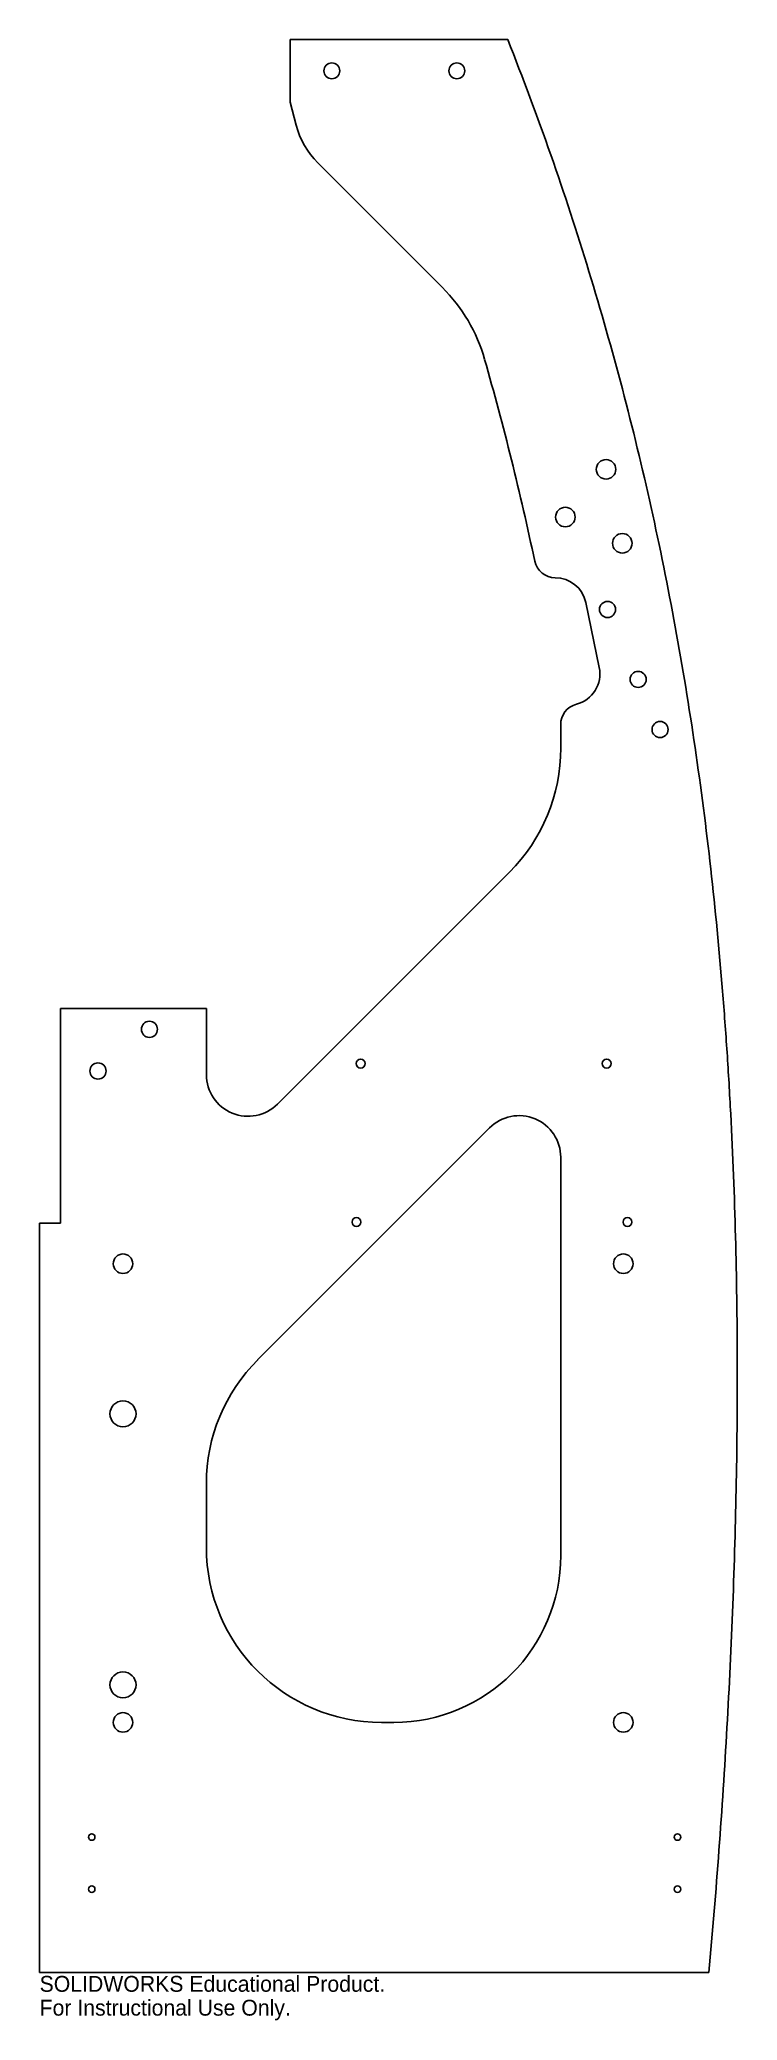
# Model space of a CAD drawing. Header units: inches. Extents: x 10.5 to 18.9, y 105.1 to 128.8.
import ezdxf

# ---------------------------------------------------------------- set-up
doc = ezdxf.new("R2010")
doc.units = ezdxf.units.IN
doc.header["$MEASUREMENT"] = 0
doc.styles.add('SLDTEXTSTYLE0', font='Arail.ttf')

msp = doc.modelspace()

# ---------------------------------------------------------------- linework, layer by layer
at = {"color": 1, "linetype": 'Continuous', "lineweight": 25}
for p, q in [((13.503, 128.077), (13.505, 128.829)), ((13.505, 128.829), (16.115, 128.829)), ((13.503, 128.077), (13.576, 127.802)), ((13.836, 127.351), (15.328, 125.859)), ((17.052, 122.078), (17.212, 121.299)), ((16.75, 120.503), (16.75, 120.331)), ((16.135, 118.846), (13.354, 116.065)), ((10.75, 117.211), (10.75, 114.635)), ((12.5, 117.211), (10.75, 117.211)), ((12.5, 116.418), (12.5, 117.211)), ((13.115, 112.998), (15.896, 115.779)), ((16.75, 115.426), (16.75, 110.65)), ((10.5, 114.635), (10.5, 105.65)), ((10.75, 114.635), (10.5, 114.635)), ((12.5, 110.75), (12.5, 111.513)), ((14.75, 108.65), (14.6, 108.65)), ((10.5, 105.65), (18.525, 105.65))]:
    msp.add_line(p, q, dxfattribs=at)
for centre, radius in [((14.004, 128.454), 0.095), ((15.504, 128.454), 0.095), ((17.293, 123.676), 0.117), ((16.805, 123.104), 0.117), ((17.488, 122.789), 0.117), ((17.311, 121.996), 0.0968), ((17.678, 121.157), 0.0968), ((17.941, 120.556), 0.0968), ((11.817, 116.961), 0.0967), ((11.2, 116.461), 0.0968), ((14.35, 116.55), 0.0532), ((17.3, 116.55), 0.0532), ((14.3, 114.65), 0.0533), ((17.55, 114.65), 0.0533), ((11.5, 114.15), 0.117), ((17.5, 114.15), 0.117), ((11.5, 112.35), 0.156), ((11.5, 109.1), 0.156), ((11.5, 108.65), 0.117), ((17.5, 108.65), 0.117), ((11.125, 107.275), 0.0391), ((18.15, 107.275), 0.0391), ((11.125, 106.65), 0.0391), ((18.15, 106.65), 0.0391)]:
    msp.add_circle(centre, radius, dxfattribs=at)
for centre, radius, start, end in [((14.543, 128.059), 1, 194.8847, 225), ((13.914, 124.445), 2, 15.9749, 45), ((16.683, 122.627), 0.25, 192.0007, 270.11), ((16.684, 122.002), 0.375, 11.6381, 90.11), ((16.845, 121.223), 0.375, 284.2662, 11.6381), ((16.999, 120.617), 0.25, 104.2662, 181.2506), ((11.75, 120.503), 5, 360, 1.2506), ((14.65, 120.331), 2.1, 315, 0), ((13, 116.418), 0.5, 180, 315), ((16.25, 115.426), 0.5, 0, 135), ((14.6, 111.513), 2.1, 135, 180), ((14.6, 110.75), 2.1, 180, 270), ((14.75, 110.65), 2, 270, 0)]:
    msp.add_arc(centre, radius, start, end, dxfattribs=at)
for points, knots in [([(18.525, 105.65), (18.615, 106.629), (18.688, 107.609), (18.799, 109.569), (18.837, 110.55), (18.864, 112.021), (18.868, 112.511), (18.865, 113.492), (18.859, 113.983), (18.833, 114.964), (18.814, 115.455), (18.775, 116.191), (18.761, 116.437), (18.728, 116.928), (18.71, 117.173), (18.611, 118.399), (18.502, 119.374), (18.219, 121.308), (18.045, 122.268), (17.622, 124.171), (17.374, 125.114), (16.945, 126.517), (16.793, 126.982), (16.468, 127.909), (16.296, 128.37), (16.115, 128.829)], [0, 0, 0, 0, 0.125, 0.125, 0.25, 0.25, 0.3125, 0.3125, 0.375, 0.375, 0.4375, 0.4375, 0.46875, 0.46875, 0.5, 0.5, 0.625, 0.625, 0.75, 0.75, 0.875, 0.875, 0.9375, 0.9375, 1, 1, 1, 1]), ([(15.836, 124.995), (15.951, 124.596), (16.058, 124.194), (16.259, 123.387), (16.352, 122.982), (16.438, 122.575)], [0, 0, 0, 0, 0.5, 0.5, 1, 1, 1, 1])]:
    msp.add_open_spline(points, degree=3, knots=knots, dxfattribs=at)

# ---------------------------------------------------------------- texts
at = {"color": 7, "linetype": 'Continuous', "char_height": 0.1903, "attachment_point": 1, "style": 'SLDTEXTSTYLE0'}
for s, insert in [('SOLIDWORKS Educational Product.', (10.5, 105.61)), ('For Instructional Use Only.', (10.5, 105.324))]:
    msp.add_mtext(s, dxfattribs=dict(at, insert=insert))

doc.saveas('drawing.dxf')
